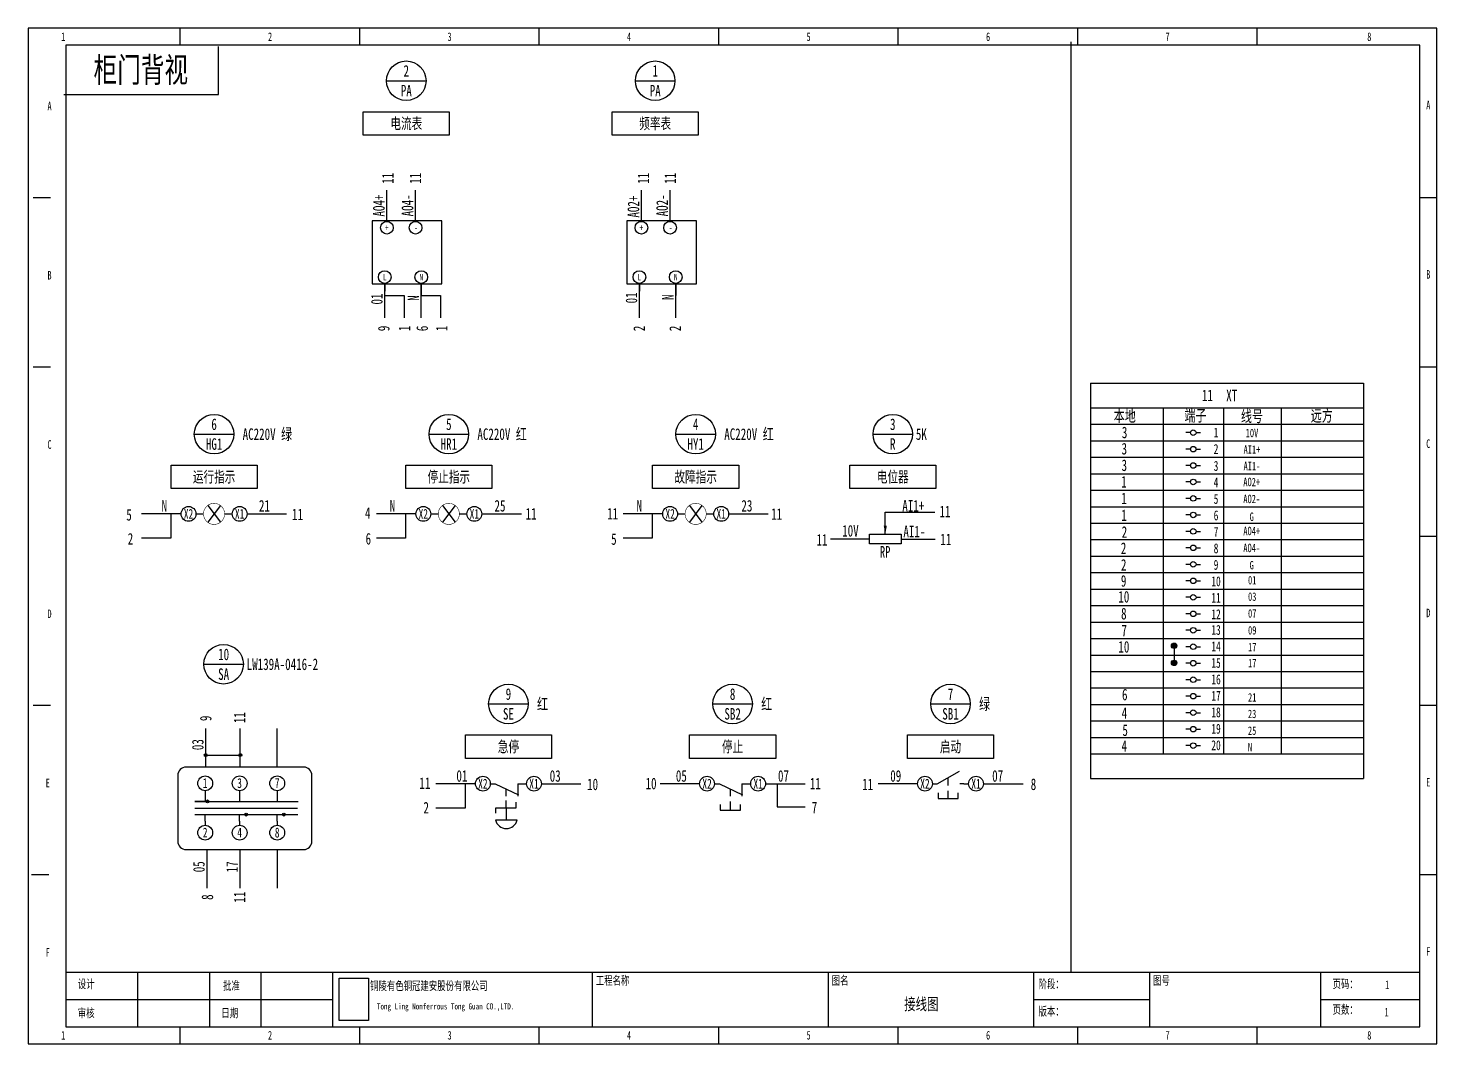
# Model space of a CAD drawing. Header units: millimetres. Extents: x 401220 to 2750366, y -101310 to 943175.
# Drawn here: x 1319143 to 1379762, y 442864 to 486563 of the extents above; entities that cross this region are included whole.
import ezdxf
from ezdxf.enums import TextEntityAlignment as Align

# ---------------------------------------------------------------- set-up
doc = ezdxf.new("R2010")
doc.units = ezdxf.units.MM
doc.linetypes.add('事故照明', pattern=[800, 600, 0, -200, 0])
doc.layers.add('_0', color=7, linetype='Continuous', lineweight=25)
doc.layers.add('BORDER', color=7, linetype='Continuous')
doc.layers.add('TEXT', color=4, linetype='Continuous')
doc.styles.add('IDQSTYLE', font='NSimSun.ttf', dxfattribs={"width": 0.7})
doc.styles.add('标准', font='NSimSun.ttf', dxfattribs={"width": 0.667})

msp = doc.modelspace()

# ---------------------------------------------------------------- hatches: boundary and pattern name
msp.add_hatch(color=7).paths.add_polyline_path([(1356094.90845, 465157.90081), (1356027.44246, 464789.35291), (1355959.97648, 465157.90081)])
h = msp.add_hatch(color=256)
h.dxf.hatch_style = 1
h.paths.add_polyline_path([(1368572.99066, 459990.25757, 1), (1368342.02382, 459990.25757, 1)])
h = msp.add_hatch(color=256)
h.dxf.hatch_style = 1
h.paths.add_polyline_path([(1368572.99066, 459255.23335, 1), (1368342.02382, 459255.23335, 1)])
h = msp.add_hatch(color=256)
h.dxf.hatch_style = 1
h.paths.add_polyline_path([(1326846.43908, 455285.98039, 0.4142135624), (1326783.3214, 455349.09807), (1326783.3214, 455222.86271, 0.4142135624)])
h.paths.add_polyline_path([(1326783.3214, 455349.09807, 0.4142135624), (1326720.20372, 455285.98039, 0.4142135624), (1326783.3214, 455222.86271)])
h = msp.add_hatch(color=256)
h.dxf.hatch_style = 1
h.paths.add_polyline_path([(1328335.09281, 455285.98039, 0.4142135624), (1328271.97513, 455349.09807), (1328271.97513, 455222.86271, 0.4142135624)])
h.paths.add_polyline_path([(1328271.97513, 455349.09807, 0.4142135624), (1328208.85745, 455285.98039, 0.4142135624), (1328271.97513, 455222.86271)])
h = msp.add_hatch(color=256)
h.dxf.hatch_style = 1
h.paths.add_polyline_path([(1326920.42676, 453293.79193, 1), (1326797.40407, 453293.79193)])
h.paths.add_polyline_path([(1326797.40407, 453293.79193, 1), (1326920.42676, 453293.79193)])
h = msp.add_hatch(color=256)
h.dxf.hatch_style = 1
h.paths.add_polyline_path([(1328465.10695, 452726.51482), (1328588.12964, 452726.51482, 1)])
h.paths.add_polyline_path([(1328588.12964, 452726.51482), (1328465.10695, 452726.51482, 1)])
h = msp.add_hatch(color=256)
h.dxf.hatch_style = 1
h.paths.add_polyline_path([(1330082.40401, 452726.51482), (1330205.42671, 452726.51482, 1)])
h.paths.add_polyline_path([(1330205.42671, 452726.51482), (1330082.40401, 452726.51482, 1)])

# ---------------------------------------------------------------- linework, layer by layer
at = {"ltscale": 4}
for p, q in [((1325690.77799, 485827.05294), (1325690.77799, 486562.71841)), ((1333415.26537, 485827.05294), (1333415.26537, 486562.71841)), ((1341139.75276, 485827.05294), (1341139.75276, 486562.71841)), ((1348864.24014, 485827.05294), (1348864.24014, 486562.71841)), ((1356588.72752, 485827.05294), (1356588.72752, 486562.71841)), ((1364313.2149, 485827.05294), (1364313.2149, 486562.71841)), ((1372037.70228, 485827.05294), (1372037.70228, 486562.71841)), ((1319364.055, 479279.63031), (1320099.72046, 479279.63031)), ((1379026.52419, 479279.63031), (1379762.18966, 479279.63031)), ((1319364.055, 471996.5422), (1320099.72046, 471996.5422)), ((1379026.52419, 471996.5422), (1379762.18966, 471996.5422)), ((1369160.61233, 469160.11859), (1368961.26219, 469160.11859)), ((1369399.8325, 469160.11859), (1369599.18264, 469160.11859)), ((1369160.61235, 468451.0222), (1368961.26221, 468451.0222)), ((1369399.83251, 468451.0222), (1369599.18266, 468451.0222)), ((1369160.61233, 467748.69285), (1368961.26219, 467748.69285)), ((1369399.8325, 467748.69285), (1369599.18264, 467748.69285)), ((1369160.61235, 467039.59647), (1368961.26221, 467039.59647)), ((1369399.83251, 467039.59647), (1369599.18266, 467039.59647)), ((1369160.61237, 466330.50008), (1368961.26223, 466330.50008)), ((1369399.83253, 466330.50008), (1369599.18267, 466330.50008)), ((1369160.61233, 465621.40369), (1368961.26219, 465621.40369)), ((1369160.61233, 465621.40369), (1368961.26219, 465621.40369)), ((1369399.8325, 465621.40369), (1369599.18264, 465621.40369)), ((1369399.8325, 465621.40369), (1369599.18264, 465621.40369)), ((1369160.61235, 464912.3073), (1368961.26221, 464912.3073)), ((1369399.83251, 464912.3073), (1369599.18266, 464912.3073)), ((1379026.52419, 464713.4541), (1379762.18966, 464713.4541)), ((1369160.61237, 464203.21092), (1368961.26223, 464203.21092)), ((1369399.83253, 464203.21092), (1369599.18267, 464203.21092)), ((1369160.61233, 463494.11453), (1368961.26219, 463494.11453)), ((1369399.8325, 463494.11453), (1369599.18264, 463494.11453)), ((1369160.61233, 462785.01814), (1368961.26219, 462785.01814)), ((1369399.8325, 462785.01814), (1369599.18264, 462785.01814)), ((1369160.61242, 462075.92175), (1368961.26228, 462075.92175)), ((1369399.83259, 462075.92175), (1369599.18273, 462075.92175)), ((1369160.61233, 461366.82537), (1368961.26219, 461366.82537)), ((1369399.8325, 461366.82537), (1369599.18264, 461366.82537)), ((1369160.61235, 460657.72691), (1368961.26221, 460657.72691)), ((1369399.83251, 460657.72691), (1369599.18266, 460657.72691)), ((1369160.61237, 459948.63052), (1368961.26223, 459948.63052)), ((1369399.83253, 459948.63052), (1369599.18267, 459948.63052)), ((1369160.61235, 459239.5362), (1368961.26221, 459239.5362)), ((1369399.83251, 459239.5362), (1369599.18266, 459239.5362)), ((1369160.61237, 458530.43981), (1368961.26223, 458530.43981)), ((1369399.83253, 458530.43981), (1369599.18267, 458530.43981)), ((1369160.61242, 457821.34343), (1368961.26228, 457821.34343)), ((1369399.83259, 457821.34343), (1369599.18273, 457821.34343)), ((1319364.055, 457430.366), (1320099.72046, 457430.366)), ((1369160.61244, 457112.24704), (1368961.2623, 457112.24704)), ((1369399.83261, 457112.24704), (1369599.18275, 457112.24704)), ((1379026.52419, 457430.366), (1379762.18966, 457430.366)), ((1369160.61242, 456403.15272), (1368961.26228, 456403.15272)), ((1369399.83259, 456403.15272), (1369599.18273, 456403.15272)), ((1369160.61244, 455694.05633), (1368961.2623, 455694.05633)), ((1369399.83261, 455694.05633), (1369599.18275, 455694.05633)), ((1319290.48845, 450147.2779), (1320026.15392, 450147.2779)), ((1379026.52419, 450147.2779), (1379762.18966, 450147.2779)), ((1320761.81938, 445953.98475), (1379026.52419, 445953.98475)), ((1323851.61433, 445953.98475), (1323851.61433, 443599.85526)), ((1326941.40928, 445953.98475), (1326941.40928, 443599.85526)), ((1329148.40568, 445953.98475), (1329148.40568, 443599.85526)), ((1332238.20063, 445953.98475), (1332238.20063, 443599.85526)), ((1343420.3157, 445953.98475), (1343420.3157, 443599.85526)), ((1353572.49911, 445953.98475), (1353572.49911, 443599.85526)), ((1362400.48469, 445953.98475), (1362400.48469, 443599.85526)), ((1367403.00985, 445953.98475), (1367403.00985, 443599.85526)), ((1374759.6645, 445953.98475), (1374759.6645, 443599.85526)), ((1320761.81938, 444776.92001), (1332238.20063, 444776.92001)), ((1362400.48469, 444776.92001), (1367403.00985, 444776.92001)), ((1374759.6645, 444776.92001), (1379026.52419, 444776.92001)), ((1325690.77799, 442864.1898), (1325690.77799, 443599.85526)), ((1333415.26537, 442864.1898), (1333415.26537, 443599.85526)), ((1341139.75276, 442864.1898), (1341139.75276, 443599.85526)), ((1348864.24014, 442864.1898), (1348864.24014, 443599.85526)), ((1356588.72752, 442864.1898), (1356588.72752, 443599.85526)), ((1364313.2149, 442864.1898), (1364313.2149, 443599.85526)), ((1372037.70228, 442864.1898), (1372037.70228, 443599.85526))]:
    msp.add_line(p, q, dxfattribs=at)
for p, q in [((1328959.17933, 485827.05294), (1320761.81938, 485827.05294)), ((1364010.03793, 485974.74498), (1364010.03793, 445953.98475)), ((1334563.71042, 484301.06253), (1336265.54175, 484301.06253)), ((1345275.6387, 484301.06253), (1346977.47003, 484301.06253)), ((1320673.52769, 483709.30157), (1327333.71635, 483709.30157)), ((1333562.16283, 482970.52803), (1337267.08935, 482970.52803)), ((1333562.16283, 481960.98918), (1333562.16283, 482970.52803)), ((1337267.08935, 482970.52803), (1337267.08935, 481960.98918)), ((1344274.09111, 482970.52803), (1347979.01763, 482970.52803)), ((1344274.09111, 481960.98918), (1344274.09111, 482970.52803)), ((1347979.01763, 482970.52803), (1347979.01763, 481960.98918)), ((1337267.08935, 481960.98918), (1333562.16283, 481960.98918)), ((1347979.01763, 481960.98918), (1344274.09111, 481960.98918)), ((1334578.48471, 478278.37811), (1334578.48471, 479597.83713)), ((1335811.55273, 478278.37811), (1335811.55273, 479597.83713)), ((1345533.31134, 478278.37811), (1345533.31134, 479597.83713)), ((1346766.37936, 478278.37811), (1346766.37936, 479597.83713)), ((1335811.55273, 478278.37811), (1335811.55273, 479161.38611)), ((1346766.37936, 478278.37811), (1346766.37936, 479161.38611)), ((1334489.24047, 475556.77811), (1334489.24047, 475254.37811)), ((1334489.24047, 474237.31909), (1334489.24047, 475556.77811)), ((1334489.24047, 474095.39175), (1334489.24047, 475414.85077)), ((1336057.8645, 475556.77811), (1336057.8645, 475060.84211)), ((1336057.8645, 474237.31909), (1336057.8645, 475556.77811)), ((1336057.8645, 474095.39175), (1336057.8645, 475414.85077)), ((1345444.0671, 475556.77811), (1345444.0671, 475254.37811)), ((1345444.0671, 474237.31909), (1345444.0671, 475556.77811)), ((1345444.0671, 474095.39175), (1345444.0671, 475414.85077)), ((1347012.69113, 475556.77811), (1347012.69113, 475060.84211)), ((1347012.69113, 474237.31909), (1347012.69113, 475556.77811)), ((1347012.69113, 474095.39175), (1347012.69113, 475414.85077)), ((1334489.24047, 475060.84211), (1335320.49232, 475060.84211)), ((1335320.49232, 475060.84211), (1335320.49232, 474095.39175)), ((1336057.8645, 475060.84211), (1336889.11635, 475060.84211)), ((1336889.11635, 475060.84211), (1336889.11635, 474095.39175)), ((1364854.09138, 471292.92091), (1364854.09141, 470229.27633)), ((1364854.09138, 471292.92091), (1376199.63359, 471292.92091)), ((1365260.67234, 471292.92091), (1376606.21454, 471292.92091)), ((1376606.21454, 471292.92091), (1376606.21457, 470229.27633)), ((1364854.09141, 470229.27633), (1376606.21457, 470229.27633)), ((1364854.09141, 470229.27633), (1364854.09143, 469520.17994)), ((1367991.01864, 470229.27633), (1367991.01866, 469520.17994)), ((1370578.89526, 470229.27633), (1370578.89528, 469520.17994)), ((1373061.9, 470229.27633), (1373061.90002, 469520.17994)), ((1376606.21457, 470229.27633), (1376606.21459, 469520.17994)), ((1364854.09196, 469520.17985), (1364854.09198, 468811.08347)), ((1364854.09196, 469520.17985), (1364854.09198, 468811.08347)), ((1364854.09196, 469520.17985), (1376199.63416, 469520.17985)), ((1365260.67292, 469520.17985), (1376606.21512, 469520.17985)), ((1367991.01921, 469520.17985), (1367991.01923, 468811.08347)), ((1370578.89583, 469520.17985), (1370578.89585, 468811.08347)), ((1373060.73318, 469520.17985), (1373060.7332, 468811.08347)), ((1376606.21512, 469520.17985), (1376606.21514, 468811.08347)), ((1376606.21512, 469520.17985), (1376606.21514, 468811.08347)), ((1326293.21588, 469096.82988), (1327995.04721, 469096.82988)), ((1336395.00181, 469096.82988), (1338096.83314, 469096.82988)), ((1347018.00173, 469096.82988), (1348719.83306, 469096.82988)), ((1355499.10193, 469096.82988), (1357200.93326, 469096.82988)), ((1364854.09198, 468811.08347), (1364854.092, 468101.98708)), ((1364854.09198, 468811.08347), (1364854.092, 468101.98708)), ((1364854.09198, 468811.08347), (1376199.63418, 468811.08347)), ((1365260.67294, 468811.08347), (1376606.21514, 468811.08347)), ((1367991.01923, 468811.08347), (1367991.01924, 468101.98708)), ((1370578.89585, 468811.08347), (1370578.89587, 468101.98708)), ((1373060.7332, 468811.08347), (1373060.73322, 468101.98708)), ((1376606.21514, 468811.08347), (1376606.21516, 468101.98708)), ((1376606.21514, 468811.08347), (1376606.21516, 468101.98708)), ((1364854.09143, 468101.98716), (1364854.09145, 467392.89078)), ((1364854.09143, 468101.98716), (1364854.09145, 467392.89078)), ((1364854.09143, 468101.98716), (1376199.63363, 468101.98716)), ((1364854.092, 468101.98708), (1376199.6342, 468101.98708)), ((1365260.67239, 468101.98716), (1376606.21459, 468101.98716)), ((1365260.67296, 468101.98708), (1376606.21516, 468101.98708)), ((1367991.01868, 468101.98716), (1367991.0187, 467392.89078)), ((1370578.8953, 468101.98716), (1370578.89532, 467392.89078)), ((1373060.73265, 468101.98716), (1373060.73267, 467392.89078)), ((1376606.21459, 468101.98716), (1376606.21461, 467392.89078)), ((1376606.21459, 468101.98716), (1376606.21461, 467392.89078)), ((1325291.66829, 467766.29537), (1328996.59481, 467766.29537)), ((1325291.66829, 466756.75652), (1325291.66829, 467766.29537)), ((1328996.59481, 467766.29537), (1328996.59481, 466756.75652)), ((1335393.45421, 467766.29537), (1339098.38073, 467766.29537)), ((1335393.45421, 466756.75652), (1335393.45421, 467766.29537)), ((1339098.38073, 467766.29537), (1339098.38073, 466756.75652)), ((1346016.45414, 467766.29537), (1349721.38066, 467766.29537)), ((1346016.45414, 466756.75652), (1346016.45414, 467766.29537)), ((1349721.38066, 467766.29537), (1349721.38066, 466756.75652)), ((1354497.55433, 467766.29537), (1358202.48086, 467766.29537)), ((1354497.55433, 466756.75652), (1354497.55433, 467766.29537)), ((1358202.48086, 467766.29537), (1358202.48086, 466756.75652)), ((1364854.09145, 467392.89078), (1364854.09147, 466683.79439)), ((1364854.09145, 467392.89078), (1364854.09147, 466683.79439)), ((1364854.09145, 467392.89078), (1376199.63365, 467392.89078)), ((1365260.67241, 467392.89078), (1376606.21461, 467392.89078)), ((1367991.0187, 467392.89078), (1367991.01872, 466683.79439)), ((1370578.89532, 467392.89078), (1370578.89534, 466683.79439)), ((1373060.73267, 467392.89078), (1373060.73269, 466683.79439)), ((1376606.21461, 467392.89078), (1376606.21463, 466683.79439)), ((1376606.21461, 467392.89078), (1376606.21463, 466683.79439)), ((1328996.59481, 466756.75652), (1325291.66829, 466756.75652)), ((1339098.38073, 466756.75652), (1335393.45421, 466756.75652)), ((1349721.38066, 466756.75652), (1346016.45414, 466756.75652)), ((1358202.48086, 466756.75652), (1354497.55433, 466756.75652)), ((1364854.09147, 466683.79439), (1364854.09149, 465974.698)), ((1364854.09147, 466683.79439), (1364854.09149, 465974.698)), ((1364854.09147, 466683.79439), (1376199.63367, 466683.79439)), ((1365260.67243, 466683.79439), (1376606.21463, 466683.79439)), ((1367991.01872, 466683.79439), (1367991.01873, 465974.698)), ((1370578.89534, 466683.79439), (1370578.89535, 465974.698)), ((1373060.73269, 466683.79439), (1373060.73271, 465974.698)), ((1376606.21463, 466683.79439), (1376606.21465, 465974.698)), ((1376606.21463, 466683.79439), (1376606.21465, 465974.698)), ((1325725.93877, 465664.80319), (1324024.10744, 465664.80319)), ((1325275.87982, 465664.80319), (1325275.87982, 464614.99455)), ((1326362.70767, 465664.8033), (1326575.43678, 465664.80336)), ((1326575.43678, 465664.80336), (1326688.8922, 465664.80336)), ((1326870.42087, 466027.86071), (1327415.0069, 465301.74601)), ((1327596.53557, 465664.80336), (1327709.991, 465664.80336)), ((1327709.991, 465664.80336), (1327922.71972, 465664.8033)), ((1328562.32432, 465664.80319), (1330264.15565, 465664.80319)), ((1335827.7247, 465664.80319), (1334125.89337, 465664.80319)), ((1335377.66574, 465664.80319), (1335377.66574, 464614.99455)), ((1336464.49359, 465664.8033), (1336677.2227, 465664.80336)), ((1336677.2227, 465664.80336), (1336790.67812, 465664.80336)), ((1336972.2068, 466027.86071), (1337516.79282, 465301.74601)), ((1337698.3215, 465664.80336), (1337811.77692, 465664.80336)), ((1337811.77692, 465664.80336), (1338024.50564, 465664.8033)), ((1338664.11025, 465664.80319), (1340365.94158, 465664.80319)), ((1346450.72462, 465664.80319), (1344748.89329, 465664.80319)), ((1346000.66567, 465664.80319), (1346000.66567, 464614.99455)), ((1347087.49352, 465664.8033), (1347300.22262, 465664.80336)), ((1347300.22262, 465664.80336), (1347413.67805, 465664.80336)), ((1347595.20672, 466027.86071), (1348139.79275, 465301.74601)), ((1348321.32142, 465664.80336), (1348434.77684, 465664.80336)), ((1348434.77684, 465664.80336), (1348647.50557, 465664.8033)), ((1349287.11017, 465664.80319), (1350988.9415, 465664.80319)), ((1356027.44246, 465735.7073), (1358157.6526, 465735.7073)), ((1364854.09149, 465974.698), (1364854.09151, 465265.60161)), ((1364854.09149, 465974.698), (1364854.09151, 465265.60161)), ((1364854.09149, 465974.698), (1376199.63369, 465974.698)), ((1365260.67245, 465974.698), (1376606.21465, 465974.698)), ((1367991.01873, 465974.698), (1367991.01875, 465265.60161)), ((1370578.89535, 465974.698), (1370578.89537, 465265.60161)), ((1373060.73271, 465974.698), (1373060.73273, 465265.60161)), ((1376606.21465, 465974.698), (1376606.21467, 465265.60161)), ((1376606.21465, 465974.698), (1376606.21467, 465265.60161)), ((1364854.09151, 465265.60161), (1364854.09153, 464556.50523)), ((1364854.09151, 465265.60161), (1364854.09153, 464556.50523)), ((1364854.09151, 465265.60161), (1376199.63371, 465265.60161)), ((1365260.67247, 465265.60161), (1376606.21467, 465265.60161)), ((1367991.01875, 465265.60161), (1367991.01877, 464556.50523)), ((1370578.89537, 465265.60161), (1370578.89539, 464556.50523)), ((1373060.73273, 465265.60161), (1373060.73275, 464556.50523)), ((1376606.21467, 465265.60161), (1376606.21469, 464556.50523)), ((1376606.21467, 465265.60161), (1376606.21469, 464556.50523)), ((1325275.87982, 464614.99455), (1324024.10744, 464614.99455)), ((1335377.66574, 464614.99455), (1334125.89337, 464614.99455)), ((1346000.66567, 464614.99455), (1344748.89329, 464614.99455)), ((1364854.09153, 464556.50523), (1364854.09155, 463847.40884)), ((1364854.09153, 464556.50523), (1364854.09155, 463847.40884)), ((1364854.09153, 464556.50523), (1376199.63373, 464556.50523)), ((1365260.67249, 464556.50523), (1376606.21469, 464556.50523)), ((1367991.01877, 464556.50523), (1367991.01879, 463847.40884)), ((1370578.89539, 464556.50523), (1370578.89541, 463847.40884)), ((1373060.73275, 464556.50523), (1373060.73277, 463847.40884)), ((1376606.21469, 464556.50523), (1376606.21471, 463847.40884)), ((1376606.21469, 464556.50523), (1376606.21471, 463847.40884)), ((1364854.09155, 463847.40884), (1364854.09157, 463138.31245)), ((1364854.09155, 463847.40884), (1364854.09157, 463138.31245)), ((1364854.09155, 463847.40884), (1376199.63375, 463847.40884)), ((1365260.6725, 463847.40884), (1376606.21471, 463847.40884)), ((1367991.01879, 463847.40884), (1367991.01881, 463138.31245)), ((1370578.89541, 463847.40884), (1370578.89543, 463138.31245)), ((1373060.73277, 463847.40884), (1373060.73279, 463138.31245)), ((1376606.21471, 463847.40882), (1376606.21473, 463138.31243)), ((1364854.09157, 463138.31245), (1364854.09158, 462429.21606)), ((1364854.09157, 463138.31245), (1364854.09158, 462429.21606)), ((1364854.09157, 463138.31245), (1376199.63377, 463138.31245)), ((1365260.67252, 463138.31245), (1376606.21473, 463138.31245)), ((1367991.01881, 463138.31245), (1367991.01883, 462429.21606)), ((1370578.89543, 463138.31245), (1370578.89545, 462429.21606)), ((1373060.73279, 463138.31245), (1373060.73281, 462429.21606)), ((1376606.21473, 463138.31243), (1376606.21474, 462429.21604)), ((1364854.09158, 462429.21606), (1364854.0916, 461720.11968)), ((1364854.09158, 462429.21606), (1364854.0916, 461720.11968)), ((1364854.09158, 462429.21606), (1376199.63379, 462429.21606)), ((1365260.67254, 462429.21606), (1376606.21474, 462429.21606)), ((1367991.01883, 462429.21606), (1367991.01885, 461720.11968)), ((1370578.89545, 462429.21606), (1370578.89547, 461720.11968)), ((1373060.73281, 462429.21606), (1373060.73283, 461720.11968)), ((1376606.21474, 462429.21606), (1376606.21476, 461720.11968)), ((1376606.21474, 462429.21606), (1376606.21476, 461720.11968)), ((1364854.0916, 461720.11968), (1364854.09162, 461011.02329)), ((1364854.0916, 461720.11968), (1364854.09162, 461011.02329)), ((1364854.0916, 461720.11968), (1376199.6338, 461720.11968)), ((1365260.67256, 461720.11968), (1376606.21476, 461720.11968)), ((1367991.01885, 461720.11968), (1367991.01887, 461011.02329)), ((1370578.89547, 461720.11968), (1370578.89549, 461011.02329)), ((1373060.73283, 461720.11968), (1373060.73284, 461011.02329)), ((1376606.21476, 461720.11968), (1376606.21478, 461011.02329)), ((1376606.21476, 461720.11968), (1376606.21478, 461011.02329)), ((1364854.09162, 461011.02122), (1364854.09164, 460301.92483)), ((1364854.09162, 461011.02122), (1364854.09164, 460301.92483)), ((1364854.09162, 461011.02122), (1376199.63382, 461011.02122)), ((1365260.67258, 461011.02122), (1376606.21478, 461011.02122)), ((1367991.01887, 461011.02122), (1367991.01889, 460301.92483)), ((1370578.89549, 461011.02122), (1370578.89551, 460301.92483)), ((1373060.73284, 461011.02122), (1373060.73286, 460301.92483)), ((1376606.21478, 461011.02122), (1376606.2148, 460301.92483)), ((1376606.21478, 461011.02122), (1376606.2148, 460301.92483)), ((1364854.09164, 460301.92483), (1364854.09166, 459592.82844)), ((1364854.09164, 460301.92483), (1364854.09166, 459592.82844)), ((1364854.09164, 460301.92483), (1376199.63384, 460301.92483)), ((1365260.6726, 460301.92483), (1376606.2148, 460301.92483)), ((1367991.01889, 460301.92483), (1367991.01891, 459592.82844)), ((1370578.89551, 460301.92483), (1370578.89553, 459592.82844)), ((1373060.73286, 460301.92483), (1373060.73288, 459592.82844)), ((1376606.2148, 460301.92483), (1376606.21482, 459592.82844)), ((1376606.2148, 460301.92483), (1376606.21482, 459592.82844)), ((1364854.09162, 459592.83051), (1364854.09164, 458883.73413)), ((1364854.09162, 459592.83051), (1364854.09164, 458883.73413)), ((1364854.09162, 459592.83051), (1376199.63382, 459592.83051)), ((1364854.09166, 459592.82844), (1376199.63386, 459592.82844)), ((1365260.67258, 459592.83051), (1376606.21478, 459592.83051)), ((1365260.67262, 459592.82844), (1376606.21482, 459592.82844)), ((1367991.01887, 459592.83051), (1367991.01889, 458883.73413)), ((1368457.50724, 459990.25757), (1368457.50724, 459255.23335)), ((1370578.89549, 459592.83051), (1370578.89551, 458883.73413)), ((1373060.73284, 459592.83051), (1373060.73286, 458883.73413)), ((1376606.21478, 459592.83051), (1376606.2148, 458883.73413)), ((1376606.21478, 459592.83051), (1376606.2148, 458883.73413)), ((1326703.48438, 459195.91417), (1328405.31571, 459195.91417)), ((1364854.09164, 458883.73413), (1364854.09166, 458174.63774)), ((1364854.09164, 458883.73413), (1364854.09166, 458174.63774)), ((1364854.09164, 458883.73413), (1376199.63384, 458883.73413)), ((1365260.6726, 458883.73413), (1376606.2148, 458883.73413)), ((1367991.01889, 458883.73413), (1367991.01891, 458174.63774)), ((1370578.89551, 458883.73413), (1370578.89553, 458174.63774)), ((1373060.73286, 458883.73413), (1373060.73288, 458174.63774)), ((1376606.2148, 458883.73413), (1376606.21482, 458174.63774)), ((1376606.2148, 458883.73413), (1376606.21482, 458174.63774)), ((1364854.09166, 458174.63774), (1376199.63386, 458174.63774)), ((1364854.0917, 458174.63774), (1364854.09172, 457465.54135)), ((1364854.0917, 458174.63774), (1364854.09172, 457465.54135)), ((1364854.0917, 458174.63774), (1376199.6339, 458174.63774)), ((1365260.67262, 458174.63774), (1376606.21482, 458174.63774)), ((1365260.67266, 458174.63774), (1376606.21486, 458174.63774)), ((1367991.01894, 458174.63774), (1367991.01896, 457465.54135)), ((1370578.89556, 458174.63774), (1370578.89558, 457465.54135)), ((1373060.73292, 458174.63774), (1373060.73294, 457465.54135)), ((1376606.21486, 458174.63774), (1376606.21488, 457465.54135)), ((1376606.21486, 458174.63774), (1376606.21488, 457465.54135)), ((1338959.32572, 457486.79742), (1340661.15705, 457486.79742)), ((1348607.15615, 457486.79742), (1350308.98748, 457486.79742)), ((1357984.32081, 457486.79742), (1359686.15214, 457486.79742)), ((1364854.09172, 457465.54135), (1364854.09174, 456756.44496)), ((1364854.09172, 457465.54135), (1364854.09174, 456756.44496)), ((1364854.09172, 457465.54135), (1376199.63392, 457465.54135)), ((1365260.67268, 457465.54135), (1376606.21488, 457465.54135)), ((1367991.01896, 457465.54135), (1367991.01898, 456756.44496)), ((1370578.89558, 457465.54135), (1370578.8956, 456756.44496)), ((1373060.73294, 457465.54135), (1373060.73296, 456756.44496)), ((1376606.21488, 457465.54135), (1376606.2149, 456756.44496)), ((1376606.21488, 457465.54135), (1376606.2149, 456756.44496)), ((1364854.0917, 456756.44703), (1364854.09172, 456047.35064)), ((1364854.0917, 456756.44703), (1364854.09172, 456047.35064)), ((1364854.0917, 456756.44703), (1376199.6339, 456756.44703)), ((1364854.09174, 456756.44496), (1376199.63394, 456756.44496)), ((1365260.67266, 456756.44703), (1376606.21486, 456756.44703)), ((1365260.67269, 456756.44496), (1376606.2149, 456756.44496)), ((1367991.01894, 456756.44703), (1367991.01896, 456047.35064)), ((1370578.89556, 456756.44703), (1370578.89558, 456047.35064)), ((1373060.73292, 456756.44703), (1373060.73294, 456047.35064)), ((1376606.21486, 456756.44703), (1376606.21488, 456047.35064)), ((1376606.21486, 456756.44703), (1376606.21488, 456047.35064)), ((1326783.3214, 454769.38304), (1326783.3214, 456430.92354)), ((1328271.97513, 454769.38304), (1328271.97513, 456430.92354)), ((1329864.27029, 454769.38304), (1329864.27029, 456430.92354)), ((1337957.77813, 456156.26291), (1341662.70465, 456156.26291)), ((1337957.77813, 455146.72406), (1337957.77813, 456156.26291)), ((1341662.70465, 456156.26291), (1341662.70465, 455146.72406)), ((1347605.60855, 456156.26291), (1351310.53507, 456156.26291)), ((1347605.60855, 455146.72406), (1347605.60855, 456156.26291)), ((1351310.53507, 456156.26291), (1351310.53507, 455146.72406)), ((1356982.77321, 456156.26291), (1360687.69974, 456156.26291)), ((1356982.77321, 455146.72406), (1356982.77321, 456156.26291)), ((1360687.69974, 456156.26291), (1360687.69974, 455146.72406)), ((1364854.09172, 456047.35064), (1364854.09174, 455338.25426)), ((1364854.09172, 456047.35064), (1364854.09174, 455338.25426)), ((1364854.09172, 456047.35064), (1376199.63392, 456047.35064)), ((1365260.67268, 456047.35064), (1376606.21488, 456047.35064)), ((1367991.01896, 456047.35064), (1367991.01898, 455338.25426)), ((1370578.89558, 456047.35064), (1370578.8956, 455338.25426)), ((1373060.73294, 456047.35064), (1373060.73296, 455338.25426)), ((1376606.21488, 456047.35064), (1376606.2149, 455338.25426)), ((1376606.21488, 456047.35064), (1376606.2149, 455338.25426)), ((1326783.3214, 455285.98039), (1328271.97513, 455285.98039)), ((1364854.09174, 455338.25426), (1364854.09176, 454629.15787)), ((1364854.09174, 455338.25426), (1364854.09176, 454629.15787)), ((1364854.09174, 455338.25426), (1376199.63394, 455338.25426)), ((1364854.09177, 455338.25426), (1364854.0918, 454274.60968)), ((1365260.67269, 455338.25426), (1376606.2149, 455338.25426)), ((1376606.2149, 455338.25426), (1376606.21492, 454629.15787)), ((1376606.2149, 455338.25426), (1376606.21492, 454629.15787)), ((1376606.21493, 455338.25426), (1376606.21496, 454274.60968)), ((1329624.69509, 454769.38304), (1325938.1089, 454769.38304)), ((1329518.90661, 454769.38304), (1325938.1089, 454769.38304)), ((1331000.83512, 454769.38304), (1327314.24893, 454769.38304)), ((1330895.04664, 454769.38304), (1327314.24893, 454769.38304)), ((1341662.70465, 455146.72406), (1337957.77813, 455146.72406)), ((1351310.53507, 455146.72406), (1347605.60855, 455146.72406)), ((1360687.69974, 455146.72406), (1356982.77321, 455146.72406)), ((1364854.09178, 454983.70606), (1364854.0918, 454274.60968)), ((1364854.09178, 454983.70606), (1364854.0918, 454274.60968)), ((1325583.5607, 454414.83485), (1325583.5607, 451578.4493)), ((1331355.38312, 451578.4493), (1331355.38312, 454414.83485)), ((1338392.04861, 454054.77073), (1336690.21728, 454054.77073)), ((1337941.98966, 454054.77073), (1337941.98966, 453004.96209)), ((1339028.81751, 454054.77084), (1339241.54661, 454054.7709)), ((1339241.54661, 454054.7709), (1340240.31812, 453580.84699)), ((1340209.69735, 454054.7709), (1340209.69727, 453522.63553)), ((1340209.69735, 454054.7709), (1340588.82956, 454054.77084)), ((1341228.43416, 454054.77073), (1342930.26549, 454054.77073)), ((1348039.87904, 454054.77073), (1346338.04771, 454054.77073)), ((1348676.64793, 454054.77084), (1348889.37704, 454054.7709)), ((1348889.37704, 454054.7709), (1349888.14855, 453580.84699)), ((1349857.52778, 454054.7709), (1349857.5277, 453522.63553)), ((1349857.52778, 454054.7709), (1350236.65999, 454054.77084)), ((1350876.26459, 454054.77073), (1352578.09592, 454054.77073)), ((1351368.68158, 454054.77073), (1351368.68158, 453165.33801)), ((1357417.0437, 454054.77073), (1355715.21237, 454054.77073)), ((1358053.81259, 454054.77084), (1358266.5417, 454054.7709)), ((1358266.5417, 454054.7709), (1359222.24117, 454601.82422)), ((1358732.52311, 453979.70605), (1358732.52311, 454313.52301)), ((1359401.09592, 454054.7709), (1359231.79674, 454054.7709)), ((1359401.09592, 454054.7709), (1359613.82465, 454054.77084)), ((1360253.42925, 454054.77073), (1361955.26058, 454054.77073)), ((1364854.0918, 454274.60968), (1376199.634, 454274.60968)), ((1365260.67276, 454274.60968), (1376606.21496, 454274.60968)), ((1326760.02889, 453577.43045), (1326760.02887, 453293.7919)), ((1326760.02889, 453753.88663), (1326760.02889, 453577.43045)), ((1328241.83404, 453577.43045), (1328241.83402, 453293.7919)), ((1328241.83404, 453753.88663), (1328241.83404, 453577.43045)), ((1329859.13111, 453577.43045), (1329859.13109, 453293.7919)), ((1329859.13111, 453753.88663), (1329859.13111, 453577.43045)), ((1339710.50226, 453519.95397), (1339710.50226, 453832.24824)), ((1349360.57315, 453518.89085), (1349360.57315, 453831.18512)), ((1358300.13849, 453659.87479), (1358300.13849, 453416.37681)), ((1358732.52311, 453416.37681), (1358732.52311, 453750.19377)), ((1359164.90773, 453416.37681), (1359164.90773, 453659.87479)), ((1326760.02887, 453293.7919), (1326318.49567, 453293.79193)), ((1326318.49567, 453293.79193), (1330757.22026, 453293.79193)), ((1337941.98966, 453004.96209), (1336690.21728, 453004.96209)), ((1339275.1434, 452785.96912), (1339275.1434, 453019.2616)), ((1339275.1434, 453019.2616), (1340139.91264, 453019.2616)), ((1339707.52802, 453019.2616), (1339707.52802, 453331.55587)), ((1339707.52802, 453019.2616), (1339707.52802, 452498.98556)), ((1340139.91264, 453019.2616), (1340139.91264, 453262.75958)), ((1348928.18853, 453166.86544), (1348928.18853, 452923.36747)), ((1348928.18853, 452923.36747), (1349792.95777, 452923.36747)), ((1349360.57315, 452923.36747), (1349360.57315, 453283.28573)), ((1349792.95777, 452923.36747), (1349792.95777, 453166.86544)), ((1351368.68158, 453165.33801), (1351368.68158, 453065.11415)), ((1351368.68158, 453065.11415), (1352578.09592, 453065.11415)), ((1358300.13849, 453416.37681), (1359164.90773, 453416.37681)), ((1326318.49562, 452726.51482), (1330749.92364, 452726.51482)), ((1326760.0288, 452442.87623), (1326760.02882, 452726.51479)), ((1326760.02889, 452442.87623), (1326760.02889, 452269.3326)), ((1328241.83395, 452442.87623), (1328241.83397, 452726.51479)), ((1328241.83404, 452442.87623), (1328241.83404, 452269.3326)), ((1329859.13102, 452442.87623), (1329859.13104, 452726.51479)), ((1329859.13111, 452442.87623), (1329859.13111, 452269.3326)), ((1339253.85429, 452498.98556), (1340186.77028, 452498.98556)), ((1325938.1089, 451223.9011), (1329588.51806, 451223.9011)), ((1326843.5664, 449562.3606), (1326843.5664, 451223.9011)), ((1327314.24893, 451223.9011), (1331000.83493, 451223.9011)), ((1328266.77932, 449562.3606), (1328266.77932, 451223.9011)), ((1329870.17418, 449562.3606), (1329870.17418, 451223.9011))]:
    msp.add_line(p, q)
at = {"linetype": '事故照明'}
msp.add_line((1326318.49562, 453005.0566), (1330735.33041, 453005.0566), dxfattribs=at)
at = {"ltscale": 4}
for points in [[(1319143.35536, 442864.1898), (1379762.18966, 442864.1898), (1379762.18966, 486562.71841), (1319143.35536, 486562.71841)], [(1320761.81938, 443599.85526), (1379026.52419, 443599.85526), (1379026.52419, 485827.05294), (1320761.81938, 485827.05294)]]:
    msp.add_lwpolyline(points, close=True, dxfattribs=at)
for points in [[(1327333.71635, 483709.30157), (1327333.71635, 485770.16375)], [(1327415.0069, 466027.86071), (1326870.42087, 465301.74601)], [(1337516.79282, 466027.86071), (1336972.2068, 465301.74601)], [(1348139.79275, 466027.86071), (1347595.20672, 465301.74601)]]:
    msp.add_lwpolyline(points)
for points in [[(1333949.00576, 478278.37811), (1333949.00576, 475556.77811), (1336944.80227, 475556.77811), (1336944.80227, 478278.37811)], [(1344903.83239, 478278.37811), (1344903.83239, 475556.77811), (1347899.62889, 475556.77811), (1347899.62889, 478278.37811)], [(1332526.04219, 445686.57211), (1333781.56461, 445686.57211), (1333781.56461, 443866.68517), (1332526.04219, 443866.68517)]]:
    msp.add_lwpolyline(points, close=True)
at = {"const_width": 22.69108}
for points in [[(1326688.8922, 465664.80336, 1), (1327596.53557, 465664.80336, 1)], [(1336790.67812, 465664.80336, 1), (1337698.3215, 465664.80336, 1)], [(1347413.67805, 465664.80336, 1), (1348321.32142, 465664.80336, 1)]]:
    msp.add_lwpolyline(points, format="xyb", close=True, dxfattribs=at)
at = {"color": 7}
msp.add_lwpolyline([(1355342.88785, 464370.73309), (1355342.88785, 464790.6815), (1356711.99707, 464790.6815), (1356711.99707, 464370.73309)], close=True, dxfattribs=at)
for centre, radius in [((1335414.62609, 484301.06253), 850.91567), ((1346126.55437, 484301.06253), 850.91567), ((1334578.48471, 477979.00211), 272.16), ((1335811.55273, 477979.00211), 272.16), ((1345533.31134, 477979.00211), 272.16), ((1346766.37936, 477979.00211), 272.16), ((1334489.24047, 475856.15411), 272.16), ((1336057.8645, 475856.15411), 272.16), ((1345444.0671, 475856.15411), 272.16), ((1347012.69113, 475856.15411), 272.16), ((1327144.13155, 469096.82988), 850.91567), ((1337245.91747, 469096.82988), 850.91567), ((1347868.9174, 469096.82988), 850.91567), ((1356350.0176, 469096.82988), 850.91567), ((1326043.61429, 465664.8033), 319.09337), ((1328241.8131, 465664.8033), 319.09337), ((1336145.40022, 465664.8033), 319.09337), ((1338343.59902, 465664.8033), 319.09337), ((1346768.40014, 465664.8033), 319.09337), ((1348966.59894, 465664.8033), 319.09337), ((1368457.50724, 459990.25757), 115.48342), ((1327554.40004, 459195.91417), 850.91567), ((1368457.50724, 459255.23335), 115.48342), ((1339810.24139, 457486.79742), 850.91567), ((1349458.07181, 457486.79742), 850.91567), ((1358835.23647, 457486.79742), 850.91567), ((1326783.3214, 455285.98039), 63.11768), ((1328271.97513, 455285.98039), 63.11768), ((1326760.02889, 454072.98), 319.09337), ((1328241.83404, 454072.98), 319.09337), ((1329859.13111, 454072.98), 319.09337), ((1338709.72413, 454054.77084), 319.09337), ((1340907.92293, 454054.77084), 319.09337), ((1348357.55456, 454054.77084), 319.09337), ((1350555.75336, 454054.77084), 319.09337), ((1357734.71922, 454054.77084), 319.09337), ((1359932.91802, 454054.77084), 319.09337), ((1326858.91541, 453293.79193), 61.51135), ((1326760.02889, 451950.23922), 319.09337), ((1328241.83404, 451950.23922), 319.09337), ((1328526.6183, 452726.51482), 61.51135), ((1329859.13111, 451950.23922), 319.09337), ((1330143.91536, 452726.51482), 61.51135)]:
    msp.add_circle(centre, radius)
at = {"ltscale": 4}
for centre in [(1369280.22241, 469160.11859), (1369280.22243, 468451.0222), (1369280.22241, 467748.69285), (1369280.22243, 467039.59647), (1369280.22245, 466330.50008), (1369280.22241, 465621.40369), (1369280.22241, 465621.40369), (1369280.22243, 464912.3073), (1369280.22245, 464203.21092), (1369280.22241, 463494.11453), (1369280.22241, 462785.01814), (1369280.22251, 462075.92175), (1369280.22241, 461366.82537), (1369280.22243, 460657.72691), (1369280.22245, 459948.63052), (1369280.22243, 459239.5362), (1369280.22245, 458530.43981), (1369280.22251, 457821.34343), (1369280.22253, 457112.24704), (1369280.22251, 456403.15272), (1369280.22253, 455694.05633)]:
    msp.add_circle(centre, 119.61008, dxfattribs=at)
for centre, radius, start, end in [((1325938.1089, 454414.83485), 354.54819, 90, 180), ((1331000.83493, 454414.83485), 354.54819, 0, 90), ((1339720.31228, 452602.9885), 477.91178, 192.5692546099, 347.4307453901), ((1325938.1089, 451578.4493), 354.54819, 180, 270), ((1331000.83493, 451578.4493), 354.54819, 270, 0)]:
    msp.add_arc(centre, radius, start, end)
for p in [(1327142.71389, 465664.80336), (1337244.49981, 465664.80336), (1347867.49973, 465664.80336)]:
    msp.add_point(p)
at = {"layer": '_0', "color": 7, "linetype": 'ByBlock'}
msp.add_line((1356711.99707, 464580.7073), (1358176.84018, 464580.7073), dxfattribs=at)
at = {"layer": 'BORDER', "color": 7}
for p, q in [((1356027.44246, 464790.6815), (1356027.44246, 465735.7073)), ((1355342.88785, 464580.7073), (1353666.34056, 464580.7073))]:
    msp.add_line(p, q, dxfattribs=at)

# ---------------------------------------------------------------- texts
at = {"style": 'IDQSTYLE', "width": 0.7}
for s, p in [('1', (1320651.46956, 485900.61949)), ('2', (1329553.02168, 485900.61949)), ('3', (1337277.50907, 485900.61949)), ('4', (1345001.99645, 485900.61949)), ('5', (1352726.48383, 485900.61949)), ('6', (1360450.97121, 485900.61949)), ('7', (1368175.45859, 485900.61949)), ('8', (1376856.31107, 485900.61949)), ('A', (1320062.93719, 482921.17436)), ('A', (1379394.35693, 482957.95763)), ('B', (1320062.93719, 475638.08625)), ('B', (1379394.35693, 475674.86953)), ('C', (1320062.93719, 468354.99815)), ('C', (1379394.35693, 468391.78143)), ('D', (1320062.93719, 461071.91005)), ('D', (1379394.35693, 461108.69332)), ('E', (1319989.37064, 453788.82195)), ('E', (1379394.35693, 453825.60522)), ('F', (1319989.37064, 446505.73385)), ('F', (1379394.35693, 446542.51712)), ('1', (1320651.46956, 442937.75634)), ('2', (1329553.02168, 442937.75634)), ('3', (1337277.50907, 442937.75634)), ('4', (1345001.99645, 442937.75634)), ('5', (1352726.48383, 442937.75634)), ('6', (1360450.97121, 442937.75634)), ('7', (1368175.45859, 442937.75634)), ('8', (1376856.31107, 442937.75634))]:
    msp.add_text(s, height=368.5684, dxfattribs=at).set_placement(p, align=Align.BOTTOM_CENTER)
msp.add_text('柜门背视', height=1063.644581, dxfattribs=at).set_placement((1323992.30748, 484790.98606), align=Align.MIDDLE)
for s, height, p in [('2', 496.36747, (1335414.62609, 484726.52037)), ('1', 496.36747, (1346126.55437, 484726.52037)), ('PA', 496.367471, (1335414.62609, 483875.6047)), ('PA', 496.367471, (1346126.55437, 483875.6047)), ('电流表', 478.640062, (1335414.62609, 482464.68958)), ('频率表', 478.640062, (1346126.55437, 482464.68958)), ('+', 272.16, (1334578.48471, 477979.00211)), ('-', 272.16, (1335833.26203, 477979.00211)), ('+', 272.16, (1345533.31134, 477979.00211)), ('-', 272.16, (1346788.08866, 477979.00211)), ('L', 272.16, (1334489.24047, 475856.15411)), ('N', 272.16, (1336057.8645, 475856.15411)), ('L', 272.16, (1345444.0671, 475856.15411)), ('N', 272.16, (1347012.69113, 475856.15411)), ('XT', 496.367471, (1370933.44346, 470761.09862)), ('11', 496.367471, (1369891.00126, 470763.11909)), ('6', 496.36747, (1327144.13155, 469522.28771)), ('5', 496.36747, (1337245.91747, 469522.28771)), ('4', 496.36747, (1347868.9174, 469522.28771)), ('3', 496.36747, (1356350.0176, 469522.28771)), ('3', 496.36747, (1366325.43448, 469169.27238)), ('1', 425.45783, (1370260.52634, 469165.63166)), ('10V', 361.4625, (1371807.30966, 469146.32055)), ('HG1', 496.367471, (1327144.13155, 468671.37205)), ('HR1', 496.367471, (1337245.91747, 468671.37205)), ('HY1', 496.367471, (1347868.9174, 468671.37205)), ('R', 496.36747, (1356350.0176, 468671.37205)), ('3', 496.36747, (1366313.26413, 468469.80079)), ('2', 425.45783, (1370260.52636, 468456.53527)), ('AI1+', 361.4625, (1371807.30966, 468435.15109)), ('3', 496.36747, (1366313.26413, 467758.16423)), ('运行指示', 478.640062, (1327144.13155, 467260.45692)), ('停止指示', 478.640062, (1337245.91747, 467261.52595)), ('故障指示', 478.640062, (1347868.9174, 467261.52595)), ('电位器', 478.640062, (1356350.0176, 467260.45692)), ('3', 425.45783, (1370260.52585, 467728.96206)), ('AI1-', 361.4625, (1371807.30966, 467723.98163)), ('1', 496.36747, (1366295.02984, 467047.06803)), ('4', 425.45783, (1370260.52587, 467019.86567)), ('AO2+', 361.4625, (1371796.43379, 467038.08875)), ('1', 496.36747, (1366299.85969, 466332.64613)), ('5', 425.45783, (1370260.52588, 466310.76929)), ('@N421', 0.141819, (1370578.89534, 466329.24619)), ('AO2-', 361.4625, (1371796.43379, 466308.17799)), ('5', 496.36747, (1323483.55429, 465625.19188)), ('X2', 425.457833, (1326043.61429, 465664.8033)), ('X1', 425.457833, (1328241.8131, 465664.8033)), ('11', 496.367471, (1330735.82223, 465643.94738)), ('4', 496.36747, (1333756.4429, 465700.38607)), ('X2', 425.457833, (1336145.40022, 465664.8033)), ('X1', 425.457833, (1338343.59902, 465664.8033)), ('11', 496.367471, (1340785.3114, 465670.47897)), ('11', 496.367471, (1344299.21596, 465676.53623)), ('X2', 425.457833, (1346768.40014, 465664.8033)), ('X1', 425.457833, (1348966.59894, 465664.8033)), ('11', 496.367471, (1351356.1347, 465662.49203)), ('11', 496.367471, (1358596.53156, 465770.25144)), ('1', 496.36747, (1366304.85911, 465605.92407)), ('6', 425.45783, (1370260.5259, 465601.6729)), ('G', 361.4625, (1371796.43379, 465541.7717)), ('2', 496.36747, (1366318.62118, 464883.10321)), ('7', 425.45783, (1370260.52592, 464892.57651)), ('AO4+', 361.4625, (1371796.43379, 464929.13001)), ('2', 496.36747, (1323544.07577, 464593.1165)), ('6', 496.36747, (1333782.41596, 464596.57471)), ('5', 496.36747, (1344347.71686, 464582.33521)), ('11', 496.367471, (1353302.87688, 464548.1863)), ('11', 496.367471, (1358631.19928, 464570.61714)), ('2', 496.36747, (1366280.95599, 464186.79035)), ('8', 425.45783, (1370260.52594, 464183.48012)), ('AO4-', 361.4625, (1371796.43379, 464199.21926)), ('2', 496.36747, (1366287.23534, 463471.65816)), ('9', 425.45783, (1370260.52596, 463474.38373)), ('G', 361.4625, (1371796.43379, 463459.01351)), ('9', 496.36747, (1366285.23339, 462782.66488)), ('10', 425.457833, (1370260.52598, 462765.28735)), (' 01', 361.4625, (1371727.98991, 462812.8552)), ('10', 496.367471, (1366292.51919, 462099.07009)), ('11', 425.457833, (1370260.526, 462056.19096)), (' 03', 361.4625, (1371727.98991, 462105.99786)), ('8', 496.36747, (1366293.01694, 461373.24821)), ('12', 425.457833, (1370260.52602, 461347.09457)), (' 07', 361.4625, (1371727.98991, 461381.46949)), ('7', 496.36747, (1366310.05544, 460647.53204)), ('13', 425.457833, (1370260.526, 460674.44781)), (' 09', 361.4625, (1371727.98991, 460656.94112)), ('10', 496.367471, (1366294.98061, 459946.75791)), ('14', 425.457833, (1370260.52602, 459965.35142)), (' 17', 361.4625, (1371727.98991, 459932.41274)), ('10', 496.367471, (1327554.40004, 459621.37201)), ('SA', 496.367471, (1327554.40004, 458770.45634)), ('15', 425.457833, (1370260.526, 459256.2571)), (' 17', 361.4625, (1371727.98991, 459244.25336)), ('16', 425.457833, (1370260.52602, 458547.16071)), ('9', 496.36747, (1339810.24139, 457912.25525)), ('8', 496.36747, (1349458.07181, 457912.25525)), ('7', 496.36747, (1358835.23647, 457912.25525)), ('6', 496.36747, (1366332.37231, 457890.99918)), ('17', 425.457833, (1370260.52607, 457838.06433)), (' 21', 361.4625, (1371727.98991, 457771.63435)), ('SE', 496.367471, (1339810.24139, 457061.33958)), ('SB2', 496.367471, (1349458.07181, 457061.33958)), ('SB1', 496.367471, (1358835.23647, 457061.33958)), ('4', 496.36747, (1366317.75681, 457095.16101)), ('18', 425.457833, (1370260.52609, 457128.96794)), (' 23', 361.4625, (1371723.74942, 457059.94159)), ('5', 496.36747, (1366350.15236, 456359.66802)), ('19', 425.457833, (1370260.52607, 456419.87362)), (' 25', 361.4625, (1371723.74942, 456338.52427)), ('急停', 478.640062, (1339810.24139, 455650.42446)), ('停止', 478.640062, (1349458.07181, 455650.42446)), ('启动', 478.640062, (1358835.23647, 455650.42446)), ('4', 496.36747, (1366312.79128, 455680.10412)), ('20', 425.457833, (1370260.52609, 455710.77723)), ('N', 361.4625, (1371723.74942, 455626.23891)), ('11', 496.367471, (1336214.75068, 454080.13338)), ('X2', 425.457833, (1338709.72413, 454054.77084)), ('X1', 425.457833, (1340907.92293, 454054.77084)), ('10', 496.367471, (1343432.71423, 454029.76485)), ('10', 496.367471, (1345947.35209, 454065.03188)), ('X2', 425.457833, (1348357.55456, 454054.77084)), ('X1', 425.457833, (1350555.75336, 454054.77084)), ('11', 496.367471, (1353016.84899, 454060.83123)), ('11', 496.367471, (1355267.63119, 454026.65602)), ('X2', 425.457833, (1357734.71922, 454054.77084)), ('X1', 425.457833, (1359932.91802, 454054.77084)), ('8', 496.36747, (1362402.355, 454032.1575)), ('2', 496.36747, (1336271.6079, 453025.36012)), ('7', 496.36747, (1352981.45768, 453029.036)), ('接线图', 515.995757, (1357578.40376, 444578.18734))]:
    msp.add_text(s, height=height, dxfattribs=at).set_placement(p, align=Align.MIDDLE_CENTER)
for s, height, rotation, p in [('11', 496.367471, 89.9999984585, (1334864.90791, 480100.51466)), ('11', 496.367471, 89.9999984585, (1336050.60105, 480100.51466)), ('11', 496.367471, 89.9999984585, (1345863.29073, 480100.51466)), ('11', 496.367471, 89.9999984585, (1347021.16436, 480100.51466)), ('AO4+', 496.367471, 89.9999984585, (1334484.20438, 478930.61342)), ('AO4-', 496.367471, 89.9999984585, (1335717.2724, 478938.74758)), ('AO2+', 496.367471, 89.9999984585, (1345439.03101, 478885.66163)), ('AO2-', 496.367471, 89.9999984585, (1346672.09903, 478938.74758)), ('01', 496.367471, 89.9999984585, (1334394.96014, 474909.63835)), ('N', 496.36747, 89.9999984585, (1335963.58417, 474949.97221)), ('01', 496.367471, 89.9999984585, (1345349.78676, 474957.78749)), ('N', 496.36747, 89.9999984585, (1346918.41079, 474986.35338)), ('9', 496.36747, 89.9999984585, (1334693.02163, 473643.6729)), ('1', 496.36747, 89.9999984585, (1335585.60894, 473643.6729)), ('6', 496.36747, 89.9999984585, (1336344.23485, 473643.6729)), ('1', 496.36747, 89.9999984585, (1337186.68577, 473643.6729)), ('2', 496.36747, 89.9999984585, (1345683.82875, 473643.6729)), ('2', 496.36747, 89.9999984585, (1347232.78912, 473643.6729)), ('本地', 496.367471, 359.9999984659, (1366332.53725, 469634.50419)), ('端子', 496.367471, 359.9999984659, (1369377.86841, 469648.44619)), ('线号', 496.367471, 359.9999984659, (1371805.06587, 469620.25577)), ('远方', 496.367471, 359.9999984659, (1374812.33564, 469639.11748)), ('03', 496.367471, 89.9999984585, (1326689.04107, 455736.39248)), ('01', 496.367471, 359.9999984659, (1337807.6288, 454142.41583)), ('03', 496.367471, 359.9999984659, (1341822.64124, 454142.41583)), ('05', 496.367471, 359.9999984659, (1347251.577, 454142.41583)), ('07', 496.367471, 359.9999984659, (1351645.71417, 454142.41583)), ('09', 496.367471, 359.9999984659, (1356477.30372, 454142.41583)), ('07', 496.367471, 359.9999984659, (1360863.26904, 454142.41583)), ('05', 496.367471, 89.9999984585, (1326738.06049, 450480.82111)), ('17', 496.367471, 89.9999984585, (1328163.62473, 450480.82111))]:
    msp.add_text(s, height=height, rotation=rotation, dxfattribs=at).set_placement(p, align=Align.CENTER)
for s, height, p in [(' AC220V 绿', 496.367471, (1328136.86649, 469096.82988)), (' AC220V 红', 496.367471, (1338238.65241, 469096.82988)), (' AC220V 红', 496.367471, (1348861.65234, 469096.82988)), ('5K', 496.367471, (1357342.75254, 469096.82988)), ('LW139A-0416-2', 496.3674713, (1328547.13498, 459195.91417)), (' 红', 496.367471, (1340802.97633, 457486.79742)), (' 红', 496.367471, (1350450.80676, 457486.79742)), (' 绿', 496.367471, (1359827.97142, 457486.79742))]:
    msp.add_text(s, height=height, dxfattribs=at).set_placement(p, align=Align.MIDDLE_LEFT)
for s, height, p in [('N', 496.36747, (1325002.29092, 465766.63601)), ('21', 496.367471, (1329310.70743, 465766.63601)), ('N', 496.36747, (1334817.3024, 465766.63601)), ('25', 496.367471, (1339448.36876, 465766.63601)), ('N', 496.36747, (1345440.30233, 465766.63601)), ('23', 496.367471, (1350071.36868, 465766.63601)), ('AI1+', 496.367471, (1357232.25622, 465766.63601)), ('10V', 496.367471, (1354527.71953, 464688.59128)), ('AI1-', 496.367471, (1357279.60299, 464659.01897)), ('1', 425.45783, (1326760.02889, 453868.20734)), ('3', 425.45783, (1328241.83404, 453868.20734)), ('7', 425.45783, (1329859.13111, 453868.20734)), ('2', 425.45783, (1326760.02889, 451741.64136)), ('4', 425.45783, (1328241.83404, 451741.64136)), ('8', 425.45783, (1329859.13111, 451741.64136)), ('1', 368.5684, (1377628.75981, 445218.31928)), ('1', 368.5684, (1377599.35878, 444041.25454))]:
    msp.add_text(s, height=height, dxfattribs=at).set_placement(p, align=Align.CENTER)
for s, height, p in [('11', 496.367471, (1328241.16707, 456896.52736)), ('9', 496.36747, (1326781.48511, 456867.86783)), ('8', 496.36747, (1326854.26108, 449175.1009)), ('11', 496.367471, (1328241.16707, 449175.1009))]:
    msp.add_text(s, height=height, rotation=90, dxfattribs=at).set_placement(p, align=Align.MIDDLE_CENTER)
for s, p in [('设计', (1321276.78521, 445144.75274)), ('批准', (1327529.94166, 445071.18619)), ('工程名称', (1343567.44879, 445291.88583)), ('图名', (1353719.6322, 445291.88583)), ('阶段：', (1362621.18433, 445144.75274)), ('图号', (1367550.14294, 445291.88583)), ('页码：', (1375274.63032, 445144.75274)), ('审核', (1321276.78521, 443894.12145)), ('日期', (1327456.37511, 443894.12145)), ('版本：', (1362621.18433, 443967.68799)), ('页数：', (1375274.63032, 444041.25454))]:
    msp.add_text(s, height=368.568398, dxfattribs=at).set_placement(p, align=Align.BOTTOM_LEFT)
for s, height, p in [('铜陵有色铜冠建安股份有限公司', 368.5683979, (1333858.27021, 445544.1488)), ('Tong Ling Nonferrous Tong Guan CO.,LTD.', 265.3692465, (1334152.53639, 444608.42353))]:
    msp.add_text(s, height=height, dxfattribs=at).set_placement(p, align=Align.TOP_LEFT)
at = {"layer": 'TEXT', "color": 7, "ltscale": 100, "style": '标准', "width": 0.667}
msp.add_text('RP', height=495, dxfattribs=at).set_placement((1355796.52392, 463785.51288))

doc.saveas('drawing.dxf')
